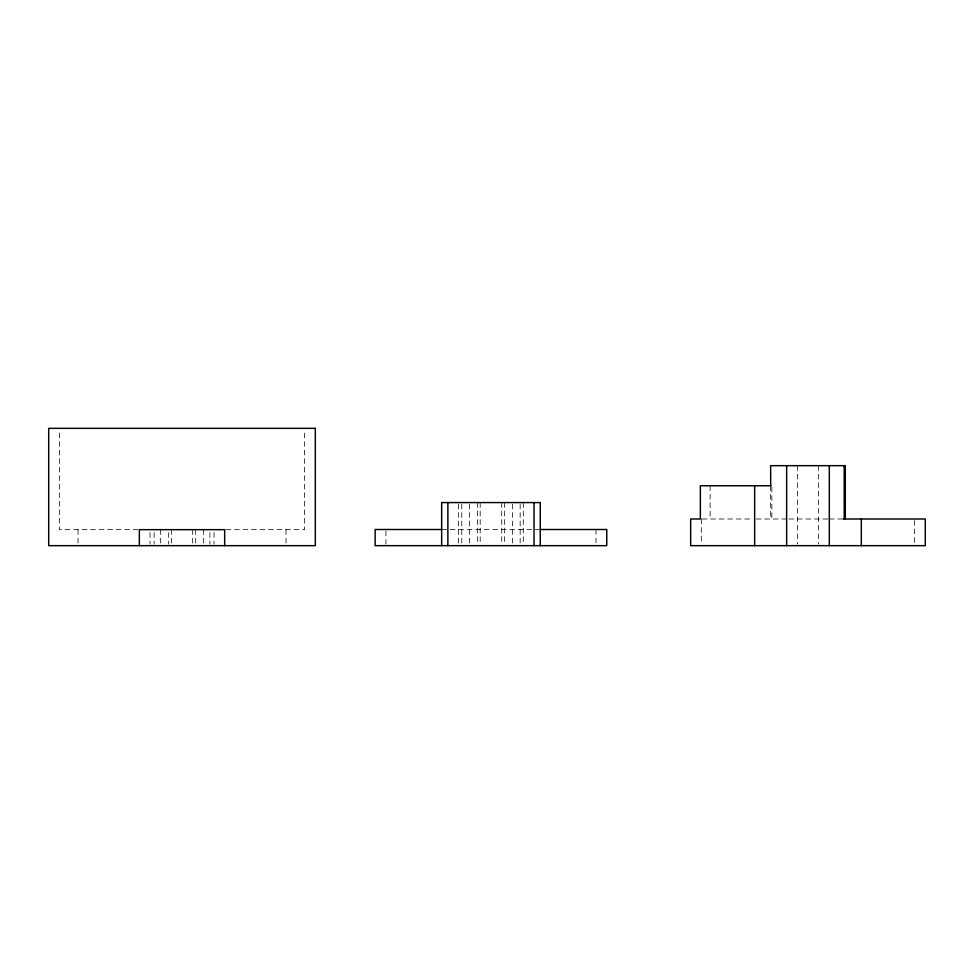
<?xml version="1.0" encoding="UTF-8"?>
<svg xmlns="http://www.w3.org/2000/svg" width="974" height="974" viewBox="0 0 974 974"><rect width="100%" height="100%" fill="white"/><g stroke="black" fill="none" stroke-linecap="round" stroke-linejoin="round"><path stroke-width="0.73" stroke-dasharray="4.87 3.65" d="M702.157 518.996L751.453 518.996M756.189 518.996L785.994 518.996M788.903 518.996L828.509 518.996M829.264 518.996L844.227 518.996M138.089 529.661L59.39 529.661L59.39 429.851M225.931 529.661L304.618 529.661L304.618 429.851M441.648 529.503L538.622 529.503M914.635 520.481L914.635 544.186M818.586 465.669L818.586 544.149M797.365 465.669L797.365 544.149M771.858 487.256L771.858 518.996M770.653 485.734L770.69 518.996M710.131 485.734L710.131 518.996M701.317 518.996L701.317 544.186M595.991 529.503L595.991 544.198M523.282 502.572L523.282 544.174M520.153 504.057L520.153 544.174M512.507 504.057L512.507 544.174M504.422 502.572L504.422 544.174M501.732 502.572L501.732 544.174M480.182 502.572L480.182 544.174M477.491 502.572L477.491 544.174M469.407 504.057L469.407 544.174M461.773 504.057L461.773 544.174M458.644 504.057L458.644 544.174M385.923 530.976L385.923 544.198M286.003 529.661L286.003 544.21M214 532.571L214 544.21M209.897 532.571L209.897 544.21M203.335 529.661L203.335 544.21M195.336 529.661L195.336 544.21M192.669 529.661L192.669 544.21M171.339 529.661L171.339 544.21M168.672 532.571L168.672 544.21M160.673 529.661L160.673 544.21M154.123 532.571L154.123 544.21M150.008 532.571L150.008 544.21M78.017 529.661L78.017 544.21"/><path stroke-width="1.46" d="M770.811 485.734L700.355 485.734L700.355 518.996L690.651 518.996L690.651 545.659L925.3 545.659L925.3 518.996L843.46 518.996M441.648 529.503L375.148 529.503L375.148 545.659L606.765 545.659L606.765 529.503L540.266 529.503M861.308 518.996L861.308 545.659M845.31 518.996L845.31 465.669L770.641 465.669L770.69 486.403M844.178 465.669L844.227 518.996M829.312 465.669L829.312 545.659M786.639 465.669L786.639 545.659M754.643 485.734L754.643 545.659M540.266 545.659L540.266 502.572L441.648 502.572L441.648 545.659M534.044 502.572L534.044 545.659M447.87 502.572L447.87 545.659M224.665 545.659L224.665 529.661L139.343 529.661L139.343 545.659M315.32 428.341L48.7 428.341L48.7 545.659L315.32 545.659L315.32 428.341"/></g></svg>
